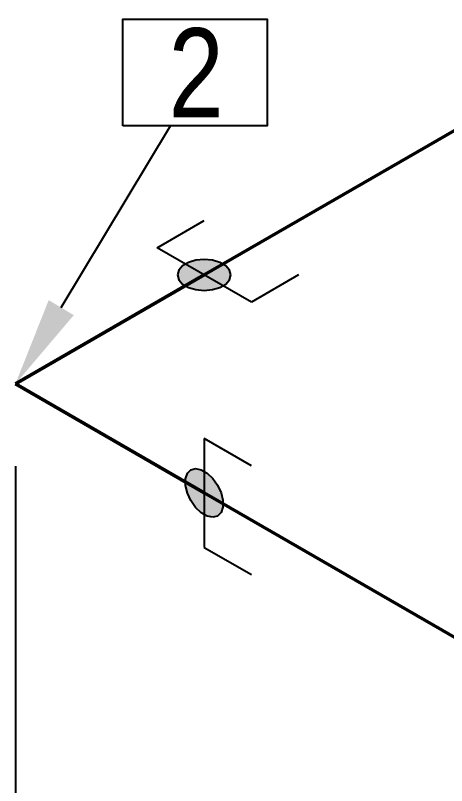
# Model space of a CAD drawing. Header units: millimetres. Extents: x 0 to 594, y 0 to 420.
# Drawn here: x 147.4 to 159.51, y 149.94 to 171.58 of the extents above; entities that cross this region are included whole.
import ezdxf
from ezdxf import colors
from ezdxf.entities.mleader import LeaderData, LeaderLine
from ezdxf.enums import TextEntityAlignment as Align
from ezdxf.math import Vec2, Vec3

# ---------------------------------------------------------------- set-up
doc = ezdxf.new("R2010")
doc.units = ezdxf.units.MM
doc.header["$LTSCALE"] = 0.25
for name, color, linetype in [('용접', 1, 'Continuous'), ('주석', 7, 'Continuous'), ('치수', 1, 'Continuous')]:
    doc.layers.add(name, color=color, linetype=linetype)
doc.layers.add('파이프 작은 보어', color=30, linetype='Continuous', lineweight=50)
doc.styles.add('AdskIsoAnnotation', font='arial.ttf', dxfattribs={"width": 0.8, "height": 1})
doc.styles.add('AdskIsoMetric', font='arial.ttf', dxfattribs={"width": 0.8, "height": 2.5})
doc.styles.add('AdskIsoMetric-30', font='arial.ttf', dxfattribs={"width": 0.8, "height": 2.5})
doc.styles.get("Standard").update_dxf_attribs({"font": 'arial.ttf'})
doc.dimstyles.new('AdskIsoMetric', dxfattribs={"dimtxt": 2.5, "dimasz": 2.5, "dimexe": 1, "dimexo": 2, "dimgap": 0.8, "dimtad": 1, "dimdec": 0, "dimrnd": 1, "dimzin": 0, "dimdsep": 46, "dimtxsty": 'AdskIsoMetric', "dimcen": 0, "dimclrt": 7, "dimadec": 0, "dimazin": 0, "dimtfac": 1, "dimtdec": 0, "dimtmove": 1, "dimatfit": 3, "dimfxl": 0, "dimfrac": 2, "dimtolj": 1, "dimtzin": 0, "dimarcsym": 0})

# ---------------------------------------------------------------- blocks, each defined once
blk = doc.blocks.new('*D25')
at = {"layer": 'Defpoints', "color": 0}
for p in [(147.396, 161.23), (195.46, 133.48), (195.46, 118.48)]:
    blk.add_point(p, dxfattribs=at)
at = {"layer": '치수', "color": 0, "lineweight": -2}
for p, q in [((147.396, 158.92), (147.396, 145.075)), ((149.561, 144.98), (193.295, 119.73)), ((195.46, 131.171), (195.46, 117.325))]:
    blk.add_line(p, q, dxfattribs=at)
at = {"layer": '치수', "color": 0}
for points in [[(149.769, 145.341), (149.353, 144.619), (147.396, 146.23)], [(193.503, 120.091), (193.086, 119.369), (195.46, 118.48)]]:
    blk.add_solid(points, dxfattribs=at)
at = {"layer": '치수', "color": 7, "insert": (171.868, 134.718), "char_height": 2.5, "attachment_point": 5, "rotation": 330, "style": 'AdskIsoMetric-30'}
blk.add_mtext('\\A1;436', dxfattribs=at)
blk = doc.blocks.new('*D27')
at = {"layer": 'Defpoints', "color": 0}
for p in [(282.205, 239.062), (147.396, 161.23), (160.386, 153.73)]:
    blk.add_point(p, dxfattribs=at)
at = {"layer": '치수', "color": 0, "lineweight": -2}
for p, q in [((284.205, 237.907), (296.195, 230.984)), ((293.03, 230.312), (162.551, 154.98))]:
    blk.add_line(p, q, dxfattribs=at)
at = {"layer": '치수', "color": 0}
for points in [[(292.822, 230.673), (293.239, 229.951), (295.195, 231.562)], [(162.343, 155.341), (162.76, 154.619), (160.386, 153.73)]]:
    blk.add_solid(points, dxfattribs=at)
at = {"layer": '치수', "color": 7, "insert": (225.525, 193.954), "char_height": 2.5, "attachment_point": 5, "rotation": 30, "style": 'AdskIsoMetric-30'}
blk.add_mtext('\\A1;994', dxfattribs=at)
blk = doc.blocks.new('엘보우-1-Iso2DSkew90')
at = {"color": 0, "linetype": 'ByBlock', "lineweight": -2, "extrusion": (7.88881e-12, -0.816497, -0.57735)}
for p, q in [((0, 0), (5.303, 3.062)), ((0, 0), (0, 0)), ((5.303, -3.062), (0, 0))]:
    blk.add_line(p, q, dxfattribs=at)
blk = doc.blocks.new('SocketWeld-1-IsoRight')
blk.add_hatch(color=256).paths.add_polyline_path([(0.0055, 0.0371), (0.0057, 0.0369), (0.006, 0.0367), (0.0062, 0.0365), (0.0064, 0.0363), (0.0066, 0.0361), (0.0068, 0.0359), (0.007, 0.0357), (0.0072, 0.0355), (0.0075, 0.0353), (0.0077, 0.0351), (0.0079, 0.0349), (0.0081, 0.0347), (0.0083, 0.0345), (0.0085, 0.0343), (0.0088, 0.0341), (0.009, 0.0339), (0.0092, 0.0337), (0.0094, 0.0334), (0.0096, 0.0332), (0.0098, 0.033), (0.01, 0.0328), (0.0103, 0.0326), (0.0105, 0.0324), (0.0107, 0.0322), (0.0109, 0.032), (0.0111, 0.0318), (0.0113, 0.0316), (0.0115, 0.0314), (0.0118, 0.0312), (0.012, 0.031), (0.0122, 0.0308), (0.0124, 0.0306), (0.0126, 0.0304), (0.0128, 0.0302), (0.013, 0.03), (0.0133, 0.0298), (0.0135, 0.0296), (0.0137, 0.0294), (0.0139, 0.0292), (0.0141, 0.0289), (0.0143, 0.0287), (0.0145, 0.0285), (0.0148, 0.0283), (0.015, 0.0281), (0.0152, 0.0279), (0.0154, 0.0277), (0.0156, 0.0275), (0.0158, 0.0273), (0.0161, 0.0271), (0.0161, 0.0271), (0.0162, 0.0268), (0.0164, 0.0266), (0.0166, 0.0263), (0.0168, 0.0261), (0.017, 0.0258), (0.0171, 0.0256), (0.0173, 0.0253), (0.0175, 0.025), (0.0177, 0.0248), (0.0179, 0.0245), (0.0181, 0.0243), (0.0182, 0.024), (0.0184, 0.0237), (0.0186, 0.0235), (0.0188, 0.0232), (0.019, 0.023), (0.0192, 0.0227), (0.0193, 0.0225), (0.0195, 0.0222), (0.0197, 0.0219), (0.0199, 0.0217), (0.0201, 0.0214), (0.0203, 0.0212), (0.0204, 0.0209), (0.0206, 0.0206), (0.0208, 0.0204), (0.021, 0.0201), (0.0212, 0.0199), (0.0213, 0.0196), (0.0215, 0.0193), (0.0217, 0.0191), (0.0219, 0.0188), (0.0221, 0.0186), (0.0223, 0.0183), (0.0224, 0.0181), (0.0226, 0.0178), (0.0228, 0.0175), (0.023, 0.0173), (0.0232, 0.017), (0.0234, 0.0168), (0.0235, 0.0165), (0.0237, 0.0162), (0.0239, 0.016), (0.0241, 0.0157), (0.0243, 0.0155), (0.0245, 0.0152), (0.0246, 0.015), (0.0248, 0.0147), (0.025, 0.0144), (0.025, 0.0144), (0.0251, 0.0141), (0.0253, 0.0139), (0.0254, 0.0136), (0.0255, 0.0133), (0.0257, 0.013), (0.0258, 0.0127), (0.0259, 0.0124), (0.0261, 0.0121), (0.0262, 0.0118), (0.0263, 0.0116), (0.0265, 0.0113), (0.0266, 0.011), (0.0267, 0.0107), (0.0269, 0.0104), (0.027, 0.0101), (0.0271, 0.0098), (0.0273, 0.0095), (0.0274, 0.0093), (0.0275, 0.009), (0.0277, 0.0087), (0.0278, 0.0084), (0.0279, 0.0081), (0.0281, 0.0078), (0.0282, 0.0075), (0.0283, 0.0072), (0.0284, 0.007), (0.0286, 0.0067), (0.0287, 0.0064), (0.0288, 0.0061), (0.029, 0.0058), (0.0291, 0.0055), (0.0292, 0.0052), (0.0294, 0.0049), (0.0295, 0.0047), (0.0296, 0.0044), (0.0298, 0.0041), (0.0299, 0.0038), (0.03, 0.0035), (0.0302, 0.0032), (0.0303, 0.0029), (0.0304, 0.0026), (0.0306, 0.0024), (0.0307, 0.0021), (0.0308, 0.0018), (0.031, 0.0015), (0.0311, 0.0012), (0.0312, 0.0009), (0.0314, 0.0006), (0.0315, 0.0003), (0.0315, 0.0003), (0.0316, 0.0001), (0.0316, -0.0002), (0.0317, -0.0005), (0.0318, -0.0008), (0.0319, -0.0011), (0.0319, -0.0014), (0.032, -0.0017), (0.0321, -0.002), (0.0321, -0.0022), (0.0322, -0.0025), (0.0323, -0.0028), (0.0323, -0.0031), (0.0324, -0.0034), (0.0325, -0.0037), (0.0325, -0.004), (0.0326, -0.0043), (0.0327, -0.0046), (0.0328, -0.0048), (0.0328, -0.0051), (0.0329, -0.0054), (0.033, -0.0057), (0.033, -0.006), (0.0331, -0.0063), (0.0332, -0.0066), (0.0332, -0.0069), (0.0333, -0.0071), (0.0334, -0.0074), (0.0335, -0.0077), (0.0335, -0.008), (0.0336, -0.0083), (0.0337, -0.0086), (0.0337, -0.0089), (0.0338, -0.0092), (0.0339, -0.0095), (0.0339, -0.0097), (0.034, -0.01), (0.0341, -0.0103), (0.0342, -0.0106), (0.0342, -0.0109), (0.0343, -0.0112), (0.0344, -0.0115), (0.0344, -0.0118), (0.0345, -0.012), (0.0346, -0.0123), (0.0346, -0.0126), (0.0347, -0.0129), (0.0348, -0.0132), (0.0349, -0.0135), (0.0349, -0.0138), (0.0349, -0.0138), (0.0349, -0.014), (0.0349, -0.0143), (0.0349, -0.0146), (0.0349, -0.0148), (0.0349, -0.0151), (0.0349, -0.0153), (0.0349, -0.0156), (0.0349, -0.0159), (0.0349, -0.0161), (0.0349, -0.0164), (0.0349, -0.0166), (0.0349, -0.0169), (0.0349, -0.0172), (0.0349, -0.0174), (0.0349, -0.0177), (0.0349, -0.0179), (0.0349, -0.0182), (0.0349, -0.0185), (0.0349, -0.0187), (0.0349, -0.019), (0.0349, -0.0192), (0.0349, -0.0195), (0.0349, -0.0198), (0.0349, -0.02), (0.0349, -0.0203), (0.0349, -0.0206), (0.0349, -0.0208), (0.0349, -0.0211), (0.0349, -0.0213), (0.0349, -0.0216), (0.0349, -0.0219), (0.0349, -0.0221), (0.0349, -0.0224), (0.0349, -0.0226), (0.0349, -0.0229), (0.0349, -0.0232), (0.0349, -0.0234), (0.0349, -0.0237), (0.0349, -0.0239), (0.0349, -0.0242), (0.0349, -0.0245), (0.0349, -0.0247), (0.0349, -0.025), (0.0349, -0.0252), (0.0349, -0.0255), (0.0349, -0.0258), (0.0349, -0.026), (0.0349, -0.0263), (0.0349, -0.0265), (0.0349, -0.0265), (0.0349, -0.0268), (0.0348, -0.027), (0.0347, -0.0272), (0.0346, -0.0274), (0.0346, -0.0276), (0.0345, -0.0278), (0.0344, -0.028), (0.0344, -0.0282), (0.0343, -0.0284), (0.0342, -0.0286), (0.0342, -0.0288), (0.0341, -0.029), (0.034, -0.0292), (0.0339, -0.0295), (0.0339, -0.0297), (0.0338, -0.0299), (0.0337, -0.0301), (0.0337, -0.0303), (0.0336, -0.0305), (0.0335, -0.0307), (0.0335, -0.0309), (0.0334, -0.0311), (0.0333, -0.0313), (0.0332, -0.0315), (0.0332, -0.0317), (0.0331, -0.0319), (0.033, -0.0322), (0.033, -0.0324), (0.0329, -0.0326), (0.0328, -0.0328), (0.0328, -0.033), (0.0327, -0.0332), (0.0326, -0.0334), (0.0325, -0.0336), (0.0325, -0.0338), (0.0324, -0.034), (0.0323, -0.0342), (0.0323, -0.0344), (0.0322, -0.0346), (0.0321, -0.0349), (0.0321, -0.0351), (0.032, -0.0353), (0.0319, -0.0355), (0.0319, -0.0357), (0.0318, -0.0359), (0.0317, -0.0361), (0.0316, -0.0363), (0.0316, -0.0365), (0.0315, -0.0367), (0.0315, -0.0367), (0.0314, -0.0369), (0.0312, -0.037), (0.0311, -0.0371), (0.031, -0.0373), (0.0308, -0.0374), (0.0307, -0.0375), (0.0306, -0.0377), (0.0304, -0.0378), (0.0303, -0.0379), (0.0302, -0.0381), (0.03, -0.0382), (0.0299, -0.0383), (0.0298, -0.0385), (0.0296, -0.0386), (0.0295, -0.0387), (0.0294, -0.0389), (0.0292, -0.039), (0.0291, -0.0391), (0.029, -0.0393), (0.0288, -0.0394), (0.0287, -0.0395), (0.0286, -0.0397), (0.0284, -0.0398), (0.0283, -0.0399), (0.0282, -0.0401), (0.0281, -0.0402), (0.0279, -0.0403), (0.0278, -0.0405), (0.0277, -0.0406), (0.0275, -0.0408), (0.0274, -0.0409), (0.0273, -0.041), (0.0271, -0.0412), (0.027, -0.0413), (0.0269, -0.0414), (0.0267, -0.0416), (0.0266, -0.0417), (0.0265, -0.0418), (0.0263, -0.042), (0.0262, -0.0421), (0.0261, -0.0422), (0.0259, -0.0424), (0.0258, -0.0425), (0.0257, -0.0426), (0.0255, -0.0428), (0.0254, -0.0429), (0.0253, -0.043), (0.0251, -0.0432), (0.025, -0.0433), (0.025, -0.0433), (0.0248, -0.0433), (0.0246, -0.0434), (0.0245, -0.0434), (0.0243, -0.0435), (0.0241, -0.0435), (0.0239, -0.0436), (0.0237, -0.0436), (0.0235, -0.0437), (0.0234, -0.0437), (0.0232, -0.0438), (0.023, -0.0438), (0.0228, -0.0439), (0.0226, -0.0439), (0.0224, -0.044), (0.0223, -0.044), (0.0221, -0.0441), (0.0219, -0.0441), (0.0217, -0.0442), (0.0215, -0.0442), (0.0213, -0.0443), (0.0212, -0.0443), (0.021, -0.0444), (0.0208, -0.0444), (0.0206, -0.0444), (0.0204, -0.0445), (0.0203, -0.0445), (0.0201, -0.0446), (0.0199, -0.0446), (0.0197, -0.0447), (0.0195, -0.0447), (0.0193, -0.0448), (0.0192, -0.0448), (0.019, -0.0449), (0.0188, -0.0449), (0.0186, -0.045), (0.0184, -0.045), (0.0182, -0.0451), (0.0181, -0.0451), (0.0179, -0.0452), (0.0177, -0.0452), (0.0175, -0.0453), (0.0173, -0.0453), (0.0171, -0.0454), (0.017, -0.0454), (0.0168, -0.0455), (0.0166, -0.0455), (0.0164, -0.0455), (0.0162, -0.0456), (0.0161, -0.0456), (0.0161, -0.0456), (0.0158, -0.0456), (0.0156, -0.0456), (0.0154, -0.0455), (0.0152, -0.0455), (0.015, -0.0454), (0.0148, -0.0454), (0.0145, -0.0453), (0.0143, -0.0453), (0.0141, -0.0453), (0.0139, -0.0452), (0.0137, -0.0452), (0.0135, -0.0451), (0.0133, -0.0451), (0.013, -0.045), (0.0128, -0.045), (0.0126, -0.0449), (0.0124, -0.0449), (0.0122, -0.0449), (0.012, -0.0448), (0.0118, -0.0448), (0.0115, -0.0447), (0.0113, -0.0447), (0.0111, -0.0446), (0.0109, -0.0446), (0.0107, -0.0446), (0.0105, -0.0445), (0.0103, -0.0445), (0.01, -0.0444), (0.0098, -0.0444), (0.0096, -0.0443), (0.0094, -0.0443), (0.0092, -0.0443), (0.009, -0.0442), (0.0088, -0.0442), (0.0085, -0.0441), (0.0083, -0.0441), (0.0081, -0.044), (0.0079, -0.044), (0.0077, -0.0439), (0.0075, -0.0439), (0.0072, -0.0439), (0.007, -0.0438), (0.0068, -0.0438), (0.0066, -0.0437), (0.0064, -0.0437), (0.0062, -0.0436), (0.006, -0.0436), (0.0057, -0.0436), (0.0055, -0.0435), (0.0055, -0.0435), (0.0053, -0.0434), (0.0051, -0.0433), (0.0049, -0.0431), (0.0046, -0.043), (0.0044, -0.0429), (0.0042, -0.0427), (0.004, -0.0426), (0.0037, -0.0425), (0.0035, -0.0423), (0.0033, -0.0422), (0.003, -0.0421), (0.0028, -0.042), (0.0026, -0.0418), (0.0024, -0.0417), (0.0021, -0.0416), (0.0019, -0.0414), (0.0017, -0.0413), (0.0015, -0.0412), (0.0012, -0.041), (0.001, -0.0409), (0.0008, -0.0408), (0.0006, -0.0406), (0.0003, -0.0405), (0.0001, -0.0404), (-0.0001, -0.0403), (-0.0003, -0.0401), (-0.0006, -0.04), (-0.0008, -0.0399), (-0.001, -0.0397), (-0.0012, -0.0396), (-0.0015, -0.0395), (-0.0017, -0.0393), (-0.0019, -0.0392), (-0.0021, -0.0391), (-0.0024, -0.039), (-0.0026, -0.0388), (-0.0028, -0.0387), (-0.003, -0.0386), (-0.0033, -0.0384), (-0.0035, -0.0383), (-0.0037, -0.0382), (-0.004, -0.038), (-0.0042, -0.0379), (-0.0044, -0.0378), (-0.0046, -0.0377), (-0.0049, -0.0375), (-0.0051, -0.0374), (-0.0053, -0.0373), (-0.0055, -0.0371), (-0.0055, -0.0371), (-0.0057, -0.0369), (-0.006, -0.0367), (-0.0062, -0.0365), (-0.0064, -0.0363), (-0.0066, -0.0361), (-0.0068, -0.0359), (-0.007, -0.0357), (-0.0072, -0.0355), (-0.0075, -0.0353), (-0.0077, -0.0351), (-0.0079, -0.0349), (-0.0081, -0.0347), (-0.0083, -0.0345), (-0.0085, -0.0343), (-0.0088, -0.0341), (-0.009, -0.0339), (-0.0092, -0.0337), (-0.0094, -0.0334), (-0.0096, -0.0332), (-0.0098, -0.033), (-0.01, -0.0328), (-0.0103, -0.0326), (-0.0105, -0.0324), (-0.0107, -0.0322), (-0.0109, -0.032), (-0.0111, -0.0318), (-0.0113, -0.0316), (-0.0115, -0.0314), (-0.0118, -0.0312), (-0.012, -0.031), (-0.0122, -0.0308), (-0.0124, -0.0306), (-0.0126, -0.0304), (-0.0128, -0.0302), (-0.013, -0.03), (-0.0133, -0.0298), (-0.0135, -0.0296), (-0.0137, -0.0294), (-0.0139, -0.0292), (-0.0141, -0.0289), (-0.0143, -0.0287), (-0.0145, -0.0285), (-0.0148, -0.0283), (-0.015, -0.0281), (-0.0152, -0.0279), (-0.0154, -0.0277), (-0.0156, -0.0275), (-0.0158, -0.0273), (-0.0161, -0.0271), (-0.0161, -0.0271), (-0.0162, -0.0268), (-0.0164, -0.0266), (-0.0166, -0.0263), (-0.0168, -0.0261), (-0.017, -0.0258), (-0.0171, -0.0256), (-0.0173, -0.0253), (-0.0175, -0.025), (-0.0177, -0.0248), (-0.0179, -0.0245), (-0.0181, -0.0243), (-0.0182, -0.024), (-0.0184, -0.0237), (-0.0186, -0.0235), (-0.0188, -0.0232), (-0.019, -0.023), (-0.0192, -0.0227), (-0.0193, -0.0225), (-0.0195, -0.0222), (-0.0197, -0.0219), (-0.0199, -0.0217), (-0.0201, -0.0214), (-0.0203, -0.0212), (-0.0204, -0.0209), (-0.0206, -0.0206), (-0.0208, -0.0204), (-0.021, -0.0201), (-0.0212, -0.0199), (-0.0213, -0.0196), (-0.0215, -0.0193), (-0.0217, -0.0191), (-0.0219, -0.0188), (-0.0221, -0.0186), (-0.0223, -0.0183), (-0.0224, -0.0181), (-0.0226, -0.0178), (-0.0228, -0.0175), (-0.023, -0.0173), (-0.0232, -0.017), (-0.0234, -0.0168), (-0.0235, -0.0165), (-0.0237, -0.0162), (-0.0239, -0.016), (-0.0241, -0.0157), (-0.0243, -0.0155), (-0.0245, -0.0152), (-0.0246, -0.015), (-0.0248, -0.0147), (-0.025, -0.0144), (-0.025, -0.0144), (-0.0251, -0.0141), (-0.0253, -0.0139), (-0.0254, -0.0136), (-0.0255, -0.0133), (-0.0257, -0.013), (-0.0258, -0.0127), (-0.0259, -0.0124), (-0.0261, -0.0121), (-0.0262, -0.0118), (-0.0263, -0.0116), (-0.0265, -0.0113), (-0.0266, -0.011), (-0.0267, -0.0107), (-0.0269, -0.0104), (-0.027, -0.0101), (-0.0271, -0.0098), (-0.0273, -0.0095), (-0.0274, -0.0093), (-0.0275, -0.009), (-0.0277, -0.0087), (-0.0278, -0.0084), (-0.0279, -0.0081), (-0.0281, -0.0078), (-0.0282, -0.0075), (-0.0283, -0.0072), (-0.0284, -0.007), (-0.0286, -0.0067), (-0.0287, -0.0064), (-0.0288, -0.0061), (-0.029, -0.0058), (-0.0291, -0.0055), (-0.0292, -0.0052), (-0.0294, -0.0049), (-0.0295, -0.0047), (-0.0296, -0.0044), (-0.0298, -0.0041), (-0.0299, -0.0038), (-0.03, -0.0035), (-0.0302, -0.0032), (-0.0303, -0.0029), (-0.0304, -0.0026), (-0.0306, -0.0024), (-0.0307, -0.0021), (-0.0308, -0.0018), (-0.031, -0.0015), (-0.0311, -0.0012), (-0.0312, -0.0009), (-0.0314, -0.0006), (-0.0315, -0.0003), (-0.0315, -0.0003), (-0.0316, -0.0001), (-0.0316, 0.0002), (-0.0317, 0.0005), (-0.0318, 0.0008), (-0.0319, 0.0011), (-0.0319, 0.0014), (-0.032, 0.0017), (-0.0321, 0.002), (-0.0321, 0.0022), (-0.0322, 0.0025), (-0.0323, 0.0028), (-0.0323, 0.0031), (-0.0324, 0.0034), (-0.0325, 0.0037), (-0.0325, 0.004), (-0.0326, 0.0043), (-0.0327, 0.0046), (-0.0328, 0.0048), (-0.0328, 0.0051), (-0.0329, 0.0054), (-0.033, 0.0057), (-0.033, 0.006), (-0.0331, 0.0063), (-0.0332, 0.0066), (-0.0332, 0.0069), (-0.0333, 0.0071), (-0.0334, 0.0074), (-0.0335, 0.0077), (-0.0335, 0.008), (-0.0336, 0.0083), (-0.0337, 0.0086), (-0.0337, 0.0089), (-0.0338, 0.0092), (-0.0339, 0.0095), (-0.0339, 0.0097), (-0.034, 0.01), (-0.0341, 0.0103), (-0.0342, 0.0106), (-0.0342, 0.0109), (-0.0343, 0.0112), (-0.0344, 0.0115), (-0.0344, 0.0118), (-0.0345, 0.012), (-0.0346, 0.0123), (-0.0346, 0.0126), (-0.0347, 0.0129), (-0.0348, 0.0132), (-0.0349, 0.0135), (-0.0349, 0.0138), (-0.0349, 0.0138), (-0.0349, 0.014), (-0.0349, 0.0143), (-0.0349, 0.0146), (-0.0349, 0.0148), (-0.0349, 0.0151), (-0.0349, 0.0153), (-0.0349, 0.0156), (-0.0349, 0.0159), (-0.0349, 0.0161), (-0.0349, 0.0164), (-0.0349, 0.0166), (-0.0349, 0.0169), (-0.0349, 0.0172), (-0.0349, 0.0174), (-0.0349, 0.0177), (-0.0349, 0.0179), (-0.0349, 0.0182), (-0.0349, 0.0185), (-0.0349, 0.0187), (-0.0349, 0.019), (-0.0349, 0.0192), (-0.0349, 0.0195), (-0.0349, 0.0198), (-0.0349, 0.02), (-0.0349, 0.0203), (-0.0349, 0.0206), (-0.0349, 0.0208), (-0.0349, 0.0211), (-0.0349, 0.0213), (-0.0349, 0.0216), (-0.0349, 0.0219), (-0.0349, 0.0221), (-0.0349, 0.0224), (-0.0349, 0.0226), (-0.0349, 0.0229), (-0.0349, 0.0232), (-0.0349, 0.0234), (-0.0349, 0.0237), (-0.0349, 0.0239), (-0.0349, 0.0242), (-0.0349, 0.0245), (-0.0349, 0.0247), (-0.0349, 0.025), (-0.0349, 0.0252), (-0.0349, 0.0255), (-0.0349, 0.0258), (-0.0349, 0.026), (-0.0349, 0.0263), (-0.0349, 0.0265), (-0.0349, 0.0265), (-0.0349, 0.0268), (-0.0348, 0.027), (-0.0347, 0.0272), (-0.0346, 0.0274), (-0.0346, 0.0276), (-0.0345, 0.0278), (-0.0344, 0.028), (-0.0344, 0.0282), (-0.0343, 0.0284), (-0.0342, 0.0286), (-0.0342, 0.0288), (-0.0341, 0.029), (-0.034, 0.0292), (-0.0339, 0.0295), (-0.0339, 0.0297), (-0.0338, 0.0299), (-0.0337, 0.0301), (-0.0337, 0.0303), (-0.0336, 0.0305), (-0.0335, 0.0307), (-0.0335, 0.0309), (-0.0334, 0.0311), (-0.0333, 0.0313), (-0.0332, 0.0315), (-0.0332, 0.0317), (-0.0331, 0.0319), (-0.033, 0.0322), (-0.033, 0.0324), (-0.0329, 0.0326), (-0.0328, 0.0328), (-0.0328, 0.033), (-0.0327, 0.0332), (-0.0326, 0.0334), (-0.0325, 0.0336), (-0.0325, 0.0338), (-0.0324, 0.034), (-0.0323, 0.0342), (-0.0323, 0.0344), (-0.0322, 0.0346), (-0.0321, 0.0349), (-0.0321, 0.0351), (-0.032, 0.0353), (-0.0319, 0.0355), (-0.0319, 0.0357), (-0.0318, 0.0359), (-0.0317, 0.0361), (-0.0316, 0.0363), (-0.0316, 0.0365), (-0.0315, 0.0367), (-0.0315, 0.0367), (-0.0314, 0.0369), (-0.0312, 0.037), (-0.0311, 0.0371), (-0.031, 0.0373), (-0.0308, 0.0374), (-0.0307, 0.0375), (-0.0306, 0.0377), (-0.0304, 0.0378), (-0.0303, 0.0379), (-0.0302, 0.0381), (-0.03, 0.0382), (-0.0299, 0.0383), (-0.0298, 0.0385), (-0.0296, 0.0386), (-0.0295, 0.0387), (-0.0294, 0.0389), (-0.0292, 0.039), (-0.0291, 0.0391), (-0.029, 0.0393), (-0.0288, 0.0394), (-0.0287, 0.0395), (-0.0286, 0.0397), (-0.0284, 0.0398), (-0.0283, 0.0399), (-0.0282, 0.0401), (-0.0281, 0.0402), (-0.0279, 0.0403), (-0.0278, 0.0405), (-0.0277, 0.0406), (-0.0275, 0.0408), (-0.0274, 0.0409), (-0.0273, 0.041), (-0.0271, 0.0412), (-0.027, 0.0413), (-0.0269, 0.0414), (-0.0267, 0.0416), (-0.0266, 0.0417), (-0.0265, 0.0418), (-0.0263, 0.042), (-0.0262, 0.0421), (-0.0261, 0.0422), (-0.0259, 0.0424), (-0.0258, 0.0425), (-0.0257, 0.0426), (-0.0255, 0.0428), (-0.0254, 0.0429), (-0.0253, 0.043), (-0.0251, 0.0432), (-0.025, 0.0433), (-0.025, 0.0433), (-0.0248, 0.0433), (-0.0246, 0.0434), (-0.0245, 0.0434), (-0.0243, 0.0435), (-0.0241, 0.0435), (-0.0239, 0.0436), (-0.0237, 0.0436), (-0.0235, 0.0437), (-0.0234, 0.0437), (-0.0232, 0.0438), (-0.023, 0.0438), (-0.0228, 0.0439), (-0.0226, 0.0439), (-0.0224, 0.044), (-0.0223, 0.044), (-0.0221, 0.0441), (-0.0219, 0.0441), (-0.0217, 0.0442), (-0.0215, 0.0442), (-0.0213, 0.0443), (-0.0212, 0.0443), (-0.021, 0.0444), (-0.0208, 0.0444), (-0.0206, 0.0444), (-0.0204, 0.0445), (-0.0203, 0.0445), (-0.0201, 0.0446), (-0.0199, 0.0446), (-0.0197, 0.0447), (-0.0195, 0.0447), (-0.0193, 0.0448), (-0.0192, 0.0448), (-0.019, 0.0449), (-0.0188, 0.0449), (-0.0186, 0.045), (-0.0184, 0.045), (-0.0182, 0.0451), (-0.0181, 0.0451), (-0.0179, 0.0452), (-0.0177, 0.0452), (-0.0175, 0.0453), (-0.0173, 0.0453), (-0.0171, 0.0454), (-0.017, 0.0454), (-0.0168, 0.0455), (-0.0166, 0.0455), (-0.0164, 0.0455), (-0.0162, 0.0456), (-0.0161, 0.0456), (-0.0161, 0.0456), (-0.0158, 0.0456), (-0.0156, 0.0456), (-0.0154, 0.0455), (-0.0152, 0.0455), (-0.015, 0.0454), (-0.0148, 0.0454), (-0.0145, 0.0453), (-0.0143, 0.0453), (-0.0141, 0.0453), (-0.0139, 0.0452), (-0.0137, 0.0452), (-0.0135, 0.0451), (-0.0133, 0.0451), (-0.013, 0.045), (-0.0128, 0.045), (-0.0126, 0.0449), (-0.0124, 0.0449), (-0.0122, 0.0449), (-0.012, 0.0448), (-0.0118, 0.0448), (-0.0115, 0.0447), (-0.0113, 0.0447), (-0.0111, 0.0446), (-0.0109, 0.0446), (-0.0107, 0.0446), (-0.0105, 0.0445), (-0.0103, 0.0445), (-0.01, 0.0444), (-0.0098, 0.0444), (-0.0096, 0.0443), (-0.0094, 0.0443), (-0.0092, 0.0443), (-0.009, 0.0442), (-0.0088, 0.0442), (-0.0085, 0.0441), (-0.0083, 0.0441), (-0.0081, 0.044), (-0.0079, 0.044), (-0.0077, 0.0439), (-0.0075, 0.0439), (-0.0072, 0.0439), (-0.007, 0.0438), (-0.0068, 0.0438), (-0.0066, 0.0437), (-0.0064, 0.0437), (-0.0062, 0.0436), (-0.006, 0.0436), (-0.0057, 0.0436), (-0.0055, 0.0435), (-0.0055, 0.0435), (-0.0053, 0.0434), (-0.0051, 0.0433), (-0.0049, 0.0431), (-0.0046, 0.043), (-0.0044, 0.0429), (-0.0042, 0.0427), (-0.004, 0.0426), (-0.0037, 0.0425), (-0.0035, 0.0423), (-0.0033, 0.0422), (-0.003, 0.0421), (-0.0028, 0.042), (-0.0026, 0.0418), (-0.0024, 0.0417), (-0.0021, 0.0416), (-0.0019, 0.0414), (-0.0017, 0.0413), (-0.0015, 0.0412), (-0.0012, 0.041), (-0.001, 0.0409), (-0.0008, 0.0408), (-0.0006, 0.0406), (-0.0003, 0.0405), (-0.0001, 0.0404), (0.0001, 0.0403), (0.0003, 0.0401), (0.0006, 0.04), (0.0008, 0.0399), (0.001, 0.0397), (0.0012, 0.0396), (0.0015, 0.0395), (0.0017, 0.0393), (0.0019, 0.0392), (0.0021, 0.0391), (0.0024, 0.039), (0.0026, 0.0388), (0.0028, 0.0387), (0.003, 0.0386), (0.0033, 0.0384), (0.0035, 0.0383), (0.0037, 0.0382), (0.004, 0.038), (0.0042, 0.0379), (0.0044, 0.0378), (0.0046, 0.0377), (0.0049, 0.0375), (0.0051, 0.0374), (0.0053, 0.0373)], flags=0)
at = {"color": 0, "linetype": 'ByBlock', "lineweight": -2, "extrusion": (0.707107, 0.408248, -0.57735)}
for p, q in [((0, 0.1021), (-0.0884, 0.1531)), ((0, -0.1021), (0, 0.1021)), ((-0.0315, 0.0367), (-0.025, 0.0433)), ((-0.025, 0.0433), (-0.0161, 0.0456)), ((-0.0161, 0.0456), (-0.0055, 0.0435)), ((-0.0055, 0.0435), (0.0055, 0.0371)), ((-0.0349, 0.0265), (-0.0315, 0.0367)), ((0.0055, 0.0371), (0.0161, 0.0271)), ((-0.0349, 0.0138), (-0.0349, 0.0265)), ((0.0161, 0.0271), (0.025, 0.0144)), ((0.025, 0.0144), (0.0315, 0.0003)), ((-0.0315, -0.0003), (-0.0349, 0.0138)), ((0.0315, 0.0003), (0.0349, -0.0138)), ((-0.025, -0.0144), (-0.0315, -0.0003)), ((0.0349, -0.0138), (0.0349, -0.0265)), ((-0.0161, -0.0271), (-0.025, -0.0144)), ((-0.0055, -0.0371), (-0.0161, -0.0271)), ((0.0349, -0.0265), (0.0315, -0.0367)), ((0.0055, -0.0435), (-0.0055, -0.0371)), ((0.0315, -0.0367), (0.025, -0.0433)), ((-0.0884, -0.051), (0, -0.1021)), ((0.0161, -0.0456), (0.0055, -0.0435)), ((0.025, -0.0433), (0.0161, -0.0456))]:
    blk.add_line(p, q, dxfattribs=at)
blk = doc.blocks.new('SocketWeld-2-IsoRight')
blk.add_hatch(color=256).paths.add_polyline_path([(0.0055, -0.0435), (0.0057, -0.0436), (0.006, -0.0436), (0.0062, -0.0436), (0.0064, -0.0437), (0.0066, -0.0437), (0.0068, -0.0438), (0.007, -0.0438), (0.0072, -0.0439), (0.0075, -0.0439), (0.0077, -0.0439), (0.0079, -0.044), (0.0081, -0.044), (0.0083, -0.0441), (0.0085, -0.0441), (0.0088, -0.0442), (0.009, -0.0442), (0.0092, -0.0443), (0.0094, -0.0443), (0.0096, -0.0443), (0.0098, -0.0444), (0.01, -0.0444), (0.0103, -0.0445), (0.0105, -0.0445), (0.0107, -0.0446), (0.0109, -0.0446), (0.0111, -0.0446), (0.0113, -0.0447), (0.0115, -0.0447), (0.0118, -0.0448), (0.012, -0.0448), (0.0122, -0.0449), (0.0124, -0.0449), (0.0126, -0.0449), (0.0128, -0.045), (0.013, -0.045), (0.0133, -0.0451), (0.0135, -0.0451), (0.0137, -0.0452), (0.0139, -0.0452), (0.0141, -0.0453), (0.0143, -0.0453), (0.0145, -0.0453), (0.0148, -0.0454), (0.015, -0.0454), (0.0152, -0.0455), (0.0154, -0.0455), (0.0156, -0.0456), (0.0158, -0.0456), (0.0161, -0.0456), (0.0161, -0.0456), (0.0162, -0.0456), (0.0164, -0.0455), (0.0166, -0.0455), (0.0168, -0.0455), (0.017, -0.0454), (0.0171, -0.0454), (0.0173, -0.0453), (0.0175, -0.0453), (0.0177, -0.0452), (0.0179, -0.0452), (0.0181, -0.0451), (0.0182, -0.0451), (0.0184, -0.045), (0.0186, -0.045), (0.0188, -0.0449), (0.019, -0.0449), (0.0192, -0.0448), (0.0193, -0.0448), (0.0195, -0.0447), (0.0197, -0.0447), (0.0199, -0.0446), (0.0201, -0.0446), (0.0203, -0.0445), (0.0204, -0.0445), (0.0206, -0.0444), (0.0208, -0.0444), (0.021, -0.0444), (0.0212, -0.0443), (0.0213, -0.0443), (0.0215, -0.0442), (0.0217, -0.0442), (0.0219, -0.0441), (0.0221, -0.0441), (0.0223, -0.044), (0.0224, -0.044), (0.0226, -0.0439), (0.0228, -0.0439), (0.023, -0.0438), (0.0232, -0.0438), (0.0234, -0.0437), (0.0235, -0.0437), (0.0237, -0.0436), (0.0239, -0.0436), (0.0241, -0.0435), (0.0243, -0.0435), (0.0245, -0.0434), (0.0246, -0.0434), (0.0248, -0.0433), (0.025, -0.0433), (0.025, -0.0433), (0.0251, -0.0432), (0.0253, -0.043), (0.0254, -0.0429), (0.0255, -0.0428), (0.0257, -0.0426), (0.0258, -0.0425), (0.0259, -0.0424), (0.0261, -0.0422), (0.0262, -0.0421), (0.0263, -0.042), (0.0265, -0.0418), (0.0266, -0.0417), (0.0267, -0.0416), (0.0269, -0.0414), (0.027, -0.0413), (0.0271, -0.0412), (0.0273, -0.041), (0.0274, -0.0409), (0.0275, -0.0408), (0.0277, -0.0406), (0.0278, -0.0405), (0.0279, -0.0403), (0.0281, -0.0402), (0.0282, -0.0401), (0.0283, -0.0399), (0.0284, -0.0398), (0.0286, -0.0397), (0.0287, -0.0395), (0.0288, -0.0394), (0.029, -0.0393), (0.0291, -0.0391), (0.0292, -0.039), (0.0294, -0.0389), (0.0295, -0.0387), (0.0296, -0.0386), (0.0298, -0.0385), (0.0299, -0.0383), (0.03, -0.0382), (0.0302, -0.0381), (0.0303, -0.0379), (0.0304, -0.0378), (0.0306, -0.0377), (0.0307, -0.0375), (0.0308, -0.0374), (0.031, -0.0373), (0.0311, -0.0371), (0.0312, -0.037), (0.0314, -0.0369), (0.0315, -0.0367), (0.0315, -0.0367), (0.0316, -0.0365), (0.0316, -0.0363), (0.0317, -0.0361), (0.0318, -0.0359), (0.0319, -0.0357), (0.0319, -0.0355), (0.032, -0.0353), (0.0321, -0.0351), (0.0321, -0.0349), (0.0322, -0.0346), (0.0323, -0.0344), (0.0323, -0.0342), (0.0324, -0.034), (0.0325, -0.0338), (0.0325, -0.0336), (0.0326, -0.0334), (0.0327, -0.0332), (0.0328, -0.033), (0.0328, -0.0328), (0.0329, -0.0326), (0.033, -0.0324), (0.033, -0.0322), (0.0331, -0.0319), (0.0332, -0.0317), (0.0332, -0.0315), (0.0333, -0.0313), (0.0334, -0.0311), (0.0335, -0.0309), (0.0335, -0.0307), (0.0336, -0.0305), (0.0337, -0.0303), (0.0337, -0.0301), (0.0338, -0.0299), (0.0339, -0.0297), (0.0339, -0.0295), (0.034, -0.0292), (0.0341, -0.029), (0.0342, -0.0288), (0.0342, -0.0286), (0.0343, -0.0284), (0.0344, -0.0282), (0.0344, -0.028), (0.0345, -0.0278), (0.0346, -0.0276), (0.0346, -0.0274), (0.0347, -0.0272), (0.0348, -0.027), (0.0349, -0.0268), (0.0349, -0.0265), (0.0349, -0.0265), (0.0349, -0.0263), (0.0349, -0.026), (0.0349, -0.0258), (0.0349, -0.0255), (0.0349, -0.0252), (0.0349, -0.025), (0.0349, -0.0247), (0.0349, -0.0245), (0.0349, -0.0242), (0.0349, -0.0239), (0.0349, -0.0237), (0.0349, -0.0234), (0.0349, -0.0232), (0.0349, -0.0229), (0.0349, -0.0226), (0.0349, -0.0224), (0.0349, -0.0221), (0.0349, -0.0219), (0.0349, -0.0216), (0.0349, -0.0213), (0.0349, -0.0211), (0.0349, -0.0208), (0.0349, -0.0206), (0.0349, -0.0203), (0.0349, -0.02), (0.0349, -0.0198), (0.0349, -0.0195), (0.0349, -0.0192), (0.0349, -0.019), (0.0349, -0.0187), (0.0349, -0.0185), (0.0349, -0.0182), (0.0349, -0.0179), (0.0349, -0.0177), (0.0349, -0.0174), (0.0349, -0.0172), (0.0349, -0.0169), (0.0349, -0.0166), (0.0349, -0.0164), (0.0349, -0.0161), (0.0349, -0.0159), (0.0349, -0.0156), (0.0349, -0.0153), (0.0349, -0.0151), (0.0349, -0.0148), (0.0349, -0.0146), (0.0349, -0.0143), (0.0349, -0.014), (0.0349, -0.0138), (0.0349, -0.0138), (0.0349, -0.0135), (0.0348, -0.0132), (0.0347, -0.0129), (0.0346, -0.0126), (0.0346, -0.0123), (0.0345, -0.012), (0.0344, -0.0118), (0.0344, -0.0115), (0.0343, -0.0112), (0.0342, -0.0109), (0.0342, -0.0106), (0.0341, -0.0103), (0.034, -0.01), (0.0339, -0.0097), (0.0339, -0.0095), (0.0338, -0.0092), (0.0337, -0.0089), (0.0337, -0.0086), (0.0336, -0.0083), (0.0335, -0.008), (0.0335, -0.0077), (0.0334, -0.0074), (0.0333, -0.0071), (0.0332, -0.0069), (0.0332, -0.0066), (0.0331, -0.0063), (0.033, -0.006), (0.033, -0.0057), (0.0329, -0.0054), (0.0328, -0.0051), (0.0328, -0.0048), (0.0327, -0.0046), (0.0326, -0.0043), (0.0325, -0.004), (0.0325, -0.0037), (0.0324, -0.0034), (0.0323, -0.0031), (0.0323, -0.0028), (0.0322, -0.0025), (0.0321, -0.0022), (0.0321, -0.002), (0.032, -0.0017), (0.0319, -0.0014), (0.0319, -0.0011), (0.0318, -0.0008), (0.0317, -0.0005), (0.0316, -0.0002), (0.0316, 0.0001), (0.0315, 0.0003), (0.0315, 0.0003), (0.0314, 0.0006), (0.0312, 0.0009), (0.0311, 0.0012), (0.031, 0.0015), (0.0308, 0.0018), (0.0307, 0.0021), (0.0306, 0.0024), (0.0304, 0.0026), (0.0303, 0.0029), (0.0302, 0.0032), (0.03, 0.0035), (0.0299, 0.0038), (0.0298, 0.0041), (0.0296, 0.0044), (0.0295, 0.0047), (0.0294, 0.0049), (0.0292, 0.0052), (0.0291, 0.0055), (0.029, 0.0058), (0.0288, 0.0061), (0.0287, 0.0064), (0.0286, 0.0067), (0.0284, 0.007), (0.0283, 0.0072), (0.0282, 0.0075), (0.0281, 0.0078), (0.0279, 0.0081), (0.0278, 0.0084), (0.0277, 0.0087), (0.0275, 0.009), (0.0274, 0.0093), (0.0273, 0.0095), (0.0271, 0.0098), (0.027, 0.0101), (0.0269, 0.0104), (0.0267, 0.0107), (0.0266, 0.011), (0.0265, 0.0113), (0.0263, 0.0116), (0.0262, 0.0118), (0.0261, 0.0121), (0.0259, 0.0124), (0.0258, 0.0127), (0.0257, 0.013), (0.0255, 0.0133), (0.0254, 0.0136), (0.0253, 0.0139), (0.0251, 0.0141), (0.025, 0.0144), (0.025, 0.0144), (0.0248, 0.0147), (0.0246, 0.015), (0.0245, 0.0152), (0.0243, 0.0155), (0.0241, 0.0157), (0.0239, 0.016), (0.0237, 0.0162), (0.0235, 0.0165), (0.0234, 0.0168), (0.0232, 0.017), (0.023, 0.0173), (0.0228, 0.0175), (0.0226, 0.0178), (0.0224, 0.0181), (0.0223, 0.0183), (0.0221, 0.0186), (0.0219, 0.0188), (0.0217, 0.0191), (0.0215, 0.0193), (0.0213, 0.0196), (0.0212, 0.0199), (0.021, 0.0201), (0.0208, 0.0204), (0.0206, 0.0206), (0.0204, 0.0209), (0.0203, 0.0212), (0.0201, 0.0214), (0.0199, 0.0217), (0.0197, 0.0219), (0.0195, 0.0222), (0.0193, 0.0225), (0.0192, 0.0227), (0.019, 0.023), (0.0188, 0.0232), (0.0186, 0.0235), (0.0184, 0.0237), (0.0182, 0.024), (0.0181, 0.0243), (0.0179, 0.0245), (0.0177, 0.0248), (0.0175, 0.025), (0.0173, 0.0253), (0.0171, 0.0256), (0.017, 0.0258), (0.0168, 0.0261), (0.0166, 0.0263), (0.0164, 0.0266), (0.0162, 0.0268), (0.0161, 0.0271), (0.0161, 0.0271), (0.0158, 0.0273), (0.0156, 0.0275), (0.0154, 0.0277), (0.0152, 0.0279), (0.015, 0.0281), (0.0148, 0.0283), (0.0145, 0.0285), (0.0143, 0.0287), (0.0141, 0.0289), (0.0139, 0.0292), (0.0137, 0.0294), (0.0135, 0.0296), (0.0133, 0.0298), (0.013, 0.03), (0.0128, 0.0302), (0.0126, 0.0304), (0.0124, 0.0306), (0.0122, 0.0308), (0.012, 0.031), (0.0118, 0.0312), (0.0115, 0.0314), (0.0113, 0.0316), (0.0111, 0.0318), (0.0109, 0.032), (0.0107, 0.0322), (0.0105, 0.0324), (0.0103, 0.0326), (0.01, 0.0328), (0.0098, 0.033), (0.0096, 0.0332), (0.0094, 0.0334), (0.0092, 0.0337), (0.009, 0.0339), (0.0088, 0.0341), (0.0085, 0.0343), (0.0083, 0.0345), (0.0081, 0.0347), (0.0079, 0.0349), (0.0077, 0.0351), (0.0075, 0.0353), (0.0072, 0.0355), (0.007, 0.0357), (0.0068, 0.0359), (0.0066, 0.0361), (0.0064, 0.0363), (0.0062, 0.0365), (0.006, 0.0367), (0.0057, 0.0369), (0.0055, 0.0371), (0.0055, 0.0371), (0.0053, 0.0373), (0.0051, 0.0374), (0.0049, 0.0375), (0.0046, 0.0377), (0.0044, 0.0378), (0.0042, 0.0379), (0.004, 0.038), (0.0037, 0.0382), (0.0035, 0.0383), (0.0033, 0.0384), (0.003, 0.0386), (0.0028, 0.0387), (0.0026, 0.0388), (0.0024, 0.039), (0.0021, 0.0391), (0.0019, 0.0392), (0.0017, 0.0393), (0.0015, 0.0395), (0.0012, 0.0396), (0.001, 0.0397), (0.0008, 0.0399), (0.0006, 0.04), (0.0003, 0.0401), (0.0001, 0.0403), (-0.0001, 0.0404), (-0.0003, 0.0405), (-0.0006, 0.0406), (-0.0008, 0.0408), (-0.001, 0.0409), (-0.0012, 0.041), (-0.0015, 0.0412), (-0.0017, 0.0413), (-0.0019, 0.0414), (-0.0021, 0.0416), (-0.0024, 0.0417), (-0.0026, 0.0418), (-0.0028, 0.042), (-0.003, 0.0421), (-0.0033, 0.0422), (-0.0035, 0.0423), (-0.0037, 0.0425), (-0.004, 0.0426), (-0.0042, 0.0427), (-0.0044, 0.0429), (-0.0046, 0.043), (-0.0049, 0.0431), (-0.0051, 0.0433), (-0.0053, 0.0434), (-0.0055, 0.0435), (-0.0055, 0.0435), (-0.0057, 0.0436), (-0.006, 0.0436), (-0.0062, 0.0436), (-0.0064, 0.0437), (-0.0066, 0.0437), (-0.0068, 0.0438), (-0.007, 0.0438), (-0.0072, 0.0439), (-0.0075, 0.0439), (-0.0077, 0.0439), (-0.0079, 0.044), (-0.0081, 0.044), (-0.0083, 0.0441), (-0.0085, 0.0441), (-0.0088, 0.0442), (-0.009, 0.0442), (-0.0092, 0.0443), (-0.0094, 0.0443), (-0.0096, 0.0443), (-0.0098, 0.0444), (-0.01, 0.0444), (-0.0103, 0.0445), (-0.0105, 0.0445), (-0.0107, 0.0446), (-0.0109, 0.0446), (-0.0111, 0.0446), (-0.0113, 0.0447), (-0.0115, 0.0447), (-0.0118, 0.0448), (-0.012, 0.0448), (-0.0122, 0.0449), (-0.0124, 0.0449), (-0.0126, 0.0449), (-0.0128, 0.045), (-0.013, 0.045), (-0.0133, 0.0451), (-0.0135, 0.0451), (-0.0137, 0.0452), (-0.0139, 0.0452), (-0.0141, 0.0453), (-0.0143, 0.0453), (-0.0145, 0.0453), (-0.0148, 0.0454), (-0.015, 0.0454), (-0.0152, 0.0455), (-0.0154, 0.0455), (-0.0156, 0.0456), (-0.0158, 0.0456), (-0.0161, 0.0456), (-0.0161, 0.0456), (-0.0162, 0.0456), (-0.0164, 0.0455), (-0.0166, 0.0455), (-0.0168, 0.0455), (-0.017, 0.0454), (-0.0171, 0.0454), (-0.0173, 0.0453), (-0.0175, 0.0453), (-0.0177, 0.0452), (-0.0179, 0.0452), (-0.0181, 0.0451), (-0.0182, 0.0451), (-0.0184, 0.045), (-0.0186, 0.045), (-0.0188, 0.0449), (-0.019, 0.0449), (-0.0192, 0.0448), (-0.0193, 0.0448), (-0.0195, 0.0447), (-0.0197, 0.0447), (-0.0199, 0.0446), (-0.0201, 0.0446), (-0.0203, 0.0445), (-0.0204, 0.0445), (-0.0206, 0.0444), (-0.0208, 0.0444), (-0.021, 0.0444), (-0.0212, 0.0443), (-0.0213, 0.0443), (-0.0215, 0.0442), (-0.0217, 0.0442), (-0.0219, 0.0441), (-0.0221, 0.0441), (-0.0223, 0.044), (-0.0224, 0.044), (-0.0226, 0.0439), (-0.0228, 0.0439), (-0.023, 0.0438), (-0.0232, 0.0438), (-0.0234, 0.0437), (-0.0235, 0.0437), (-0.0237, 0.0436), (-0.0239, 0.0436), (-0.0241, 0.0435), (-0.0243, 0.0435), (-0.0245, 0.0434), (-0.0246, 0.0434), (-0.0248, 0.0433), (-0.025, 0.0433), (-0.025, 0.0433), (-0.0251, 0.0432), (-0.0253, 0.043), (-0.0254, 0.0429), (-0.0255, 0.0428), (-0.0257, 0.0426), (-0.0258, 0.0425), (-0.0259, 0.0424), (-0.0261, 0.0422), (-0.0262, 0.0421), (-0.0263, 0.042), (-0.0265, 0.0418), (-0.0266, 0.0417), (-0.0267, 0.0416), (-0.0269, 0.0414), (-0.027, 0.0413), (-0.0271, 0.0412), (-0.0273, 0.041), (-0.0274, 0.0409), (-0.0275, 0.0408), (-0.0277, 0.0406), (-0.0278, 0.0405), (-0.0279, 0.0403), (-0.0281, 0.0402), (-0.0282, 0.0401), (-0.0283, 0.0399), (-0.0284, 0.0398), (-0.0286, 0.0397), (-0.0287, 0.0395), (-0.0288, 0.0394), (-0.029, 0.0393), (-0.0291, 0.0391), (-0.0292, 0.039), (-0.0294, 0.0389), (-0.0295, 0.0387), (-0.0296, 0.0386), (-0.0298, 0.0385), (-0.0299, 0.0383), (-0.03, 0.0382), (-0.0302, 0.0381), (-0.0303, 0.0379), (-0.0304, 0.0378), (-0.0306, 0.0377), (-0.0307, 0.0375), (-0.0308, 0.0374), (-0.031, 0.0373), (-0.0311, 0.0371), (-0.0312, 0.037), (-0.0314, 0.0369), (-0.0315, 0.0367), (-0.0315, 0.0367), (-0.0316, 0.0365), (-0.0316, 0.0363), (-0.0317, 0.0361), (-0.0318, 0.0359), (-0.0319, 0.0357), (-0.0319, 0.0355), (-0.032, 0.0353), (-0.0321, 0.0351), (-0.0321, 0.0349), (-0.0322, 0.0346), (-0.0323, 0.0344), (-0.0323, 0.0342), (-0.0324, 0.034), (-0.0325, 0.0338), (-0.0325, 0.0336), (-0.0326, 0.0334), (-0.0327, 0.0332), (-0.0328, 0.033), (-0.0328, 0.0328), (-0.0329, 0.0326), (-0.033, 0.0324), (-0.033, 0.0322), (-0.0331, 0.0319), (-0.0332, 0.0317), (-0.0332, 0.0315), (-0.0333, 0.0313), (-0.0334, 0.0311), (-0.0335, 0.0309), (-0.0335, 0.0307), (-0.0336, 0.0305), (-0.0337, 0.0303), (-0.0337, 0.0301), (-0.0338, 0.0299), (-0.0339, 0.0297), (-0.0339, 0.0295), (-0.034, 0.0292), (-0.0341, 0.029), (-0.0342, 0.0288), (-0.0342, 0.0286), (-0.0343, 0.0284), (-0.0344, 0.0282), (-0.0344, 0.028), (-0.0345, 0.0278), (-0.0346, 0.0276), (-0.0346, 0.0274), (-0.0347, 0.0272), (-0.0348, 0.027), (-0.0349, 0.0268), (-0.0349, 0.0265), (-0.0349, 0.0265), (-0.0349, 0.0263), (-0.0349, 0.026), (-0.0349, 0.0258), (-0.0349, 0.0255), (-0.0349, 0.0252), (-0.0349, 0.025), (-0.0349, 0.0247), (-0.0349, 0.0245), (-0.0349, 0.0242), (-0.0349, 0.0239), (-0.0349, 0.0237), (-0.0349, 0.0234), (-0.0349, 0.0232), (-0.0349, 0.0229), (-0.0349, 0.0226), (-0.0349, 0.0224), (-0.0349, 0.0221), (-0.0349, 0.0219), (-0.0349, 0.0216), (-0.0349, 0.0213), (-0.0349, 0.0211), (-0.0349, 0.0208), (-0.0349, 0.0206), (-0.0349, 0.0203), (-0.0349, 0.02), (-0.0349, 0.0198), (-0.0349, 0.0195), (-0.0349, 0.0192), (-0.0349, 0.019), (-0.0349, 0.0187), (-0.0349, 0.0185), (-0.0349, 0.0182), (-0.0349, 0.0179), (-0.0349, 0.0177), (-0.0349, 0.0174), (-0.0349, 0.0172), (-0.0349, 0.0169), (-0.0349, 0.0166), (-0.0349, 0.0164), (-0.0349, 0.0161), (-0.0349, 0.0159), (-0.0349, 0.0156), (-0.0349, 0.0153), (-0.0349, 0.0151), (-0.0349, 0.0148), (-0.0349, 0.0146), (-0.0349, 0.0143), (-0.0349, 0.014), (-0.0349, 0.0138), (-0.0349, 0.0138), (-0.0349, 0.0135), (-0.0348, 0.0132), (-0.0347, 0.0129), (-0.0346, 0.0126), (-0.0346, 0.0123), (-0.0345, 0.012), (-0.0344, 0.0118), (-0.0344, 0.0115), (-0.0343, 0.0112), (-0.0342, 0.0109), (-0.0342, 0.0106), (-0.0341, 0.0103), (-0.034, 0.01), (-0.0339, 0.0097), (-0.0339, 0.0095), (-0.0338, 0.0092), (-0.0337, 0.0089), (-0.0337, 0.0086), (-0.0336, 0.0083), (-0.0335, 0.008), (-0.0335, 0.0077), (-0.0334, 0.0074), (-0.0333, 0.0071), (-0.0332, 0.0069), (-0.0332, 0.0066), (-0.0331, 0.0063), (-0.033, 0.006), (-0.033, 0.0057), (-0.0329, 0.0054), (-0.0328, 0.0051), (-0.0328, 0.0048), (-0.0327, 0.0046), (-0.0326, 0.0043), (-0.0325, 0.004), (-0.0325, 0.0037), (-0.0324, 0.0034), (-0.0323, 0.0031), (-0.0323, 0.0028), (-0.0322, 0.0025), (-0.0321, 0.0022), (-0.0321, 0.002), (-0.032, 0.0017), (-0.0319, 0.0014), (-0.0319, 0.0011), (-0.0318, 0.0008), (-0.0317, 0.0005), (-0.0316, 0.0002), (-0.0316, -0.0001), (-0.0315, -0.0003), (-0.0315, -0.0003), (-0.0314, -0.0006), (-0.0312, -0.0009), (-0.0311, -0.0012), (-0.031, -0.0015), (-0.0308, -0.0018), (-0.0307, -0.0021), (-0.0306, -0.0024), (-0.0304, -0.0026), (-0.0303, -0.0029), (-0.0302, -0.0032), (-0.03, -0.0035), (-0.0299, -0.0038), (-0.0298, -0.0041), (-0.0296, -0.0044), (-0.0295, -0.0047), (-0.0294, -0.0049), (-0.0292, -0.0052), (-0.0291, -0.0055), (-0.029, -0.0058), (-0.0288, -0.0061), (-0.0287, -0.0064), (-0.0286, -0.0067), (-0.0284, -0.007), (-0.0283, -0.0072), (-0.0282, -0.0075), (-0.0281, -0.0078), (-0.0279, -0.0081), (-0.0278, -0.0084), (-0.0277, -0.0087), (-0.0275, -0.009), (-0.0274, -0.0093), (-0.0273, -0.0095), (-0.0271, -0.0098), (-0.027, -0.0101), (-0.0269, -0.0104), (-0.0267, -0.0107), (-0.0266, -0.011), (-0.0265, -0.0113), (-0.0263, -0.0116), (-0.0262, -0.0118), (-0.0261, -0.0121), (-0.0259, -0.0124), (-0.0258, -0.0127), (-0.0257, -0.013), (-0.0255, -0.0133), (-0.0254, -0.0136), (-0.0253, -0.0139), (-0.0251, -0.0141), (-0.025, -0.0144), (-0.025, -0.0144), (-0.0248, -0.0147), (-0.0246, -0.015), (-0.0245, -0.0152), (-0.0243, -0.0155), (-0.0241, -0.0157), (-0.0239, -0.016), (-0.0237, -0.0162), (-0.0235, -0.0165), (-0.0234, -0.0168), (-0.0232, -0.017), (-0.023, -0.0173), (-0.0228, -0.0175), (-0.0226, -0.0178), (-0.0224, -0.0181), (-0.0223, -0.0183), (-0.0221, -0.0186), (-0.0219, -0.0188), (-0.0217, -0.0191), (-0.0215, -0.0193), (-0.0213, -0.0196), (-0.0212, -0.0199), (-0.021, -0.0201), (-0.0208, -0.0204), (-0.0206, -0.0206), (-0.0204, -0.0209), (-0.0203, -0.0212), (-0.0201, -0.0214), (-0.0199, -0.0217), (-0.0197, -0.0219), (-0.0195, -0.0222), (-0.0193, -0.0225), (-0.0192, -0.0227), (-0.019, -0.023), (-0.0188, -0.0232), (-0.0186, -0.0235), (-0.0184, -0.0237), (-0.0182, -0.024), (-0.0181, -0.0243), (-0.0179, -0.0245), (-0.0177, -0.0248), (-0.0175, -0.025), (-0.0173, -0.0253), (-0.0171, -0.0256), (-0.017, -0.0258), (-0.0168, -0.0261), (-0.0166, -0.0263), (-0.0164, -0.0266), (-0.0162, -0.0268), (-0.0161, -0.0271), (-0.0161, -0.0271), (-0.0158, -0.0273), (-0.0156, -0.0275), (-0.0154, -0.0277), (-0.0152, -0.0279), (-0.015, -0.0281), (-0.0148, -0.0283), (-0.0145, -0.0285), (-0.0143, -0.0287), (-0.0141, -0.0289), (-0.0139, -0.0292), (-0.0137, -0.0294), (-0.0135, -0.0296), (-0.0133, -0.0298), (-0.013, -0.03), (-0.0128, -0.0302), (-0.0126, -0.0304), (-0.0124, -0.0306), (-0.0122, -0.0308), (-0.012, -0.031), (-0.0118, -0.0312), (-0.0115, -0.0314), (-0.0113, -0.0316), (-0.0111, -0.0318), (-0.0109, -0.032), (-0.0107, -0.0322), (-0.0105, -0.0324), (-0.0103, -0.0326), (-0.01, -0.0328), (-0.0098, -0.033), (-0.0096, -0.0332), (-0.0094, -0.0334), (-0.0092, -0.0337), (-0.009, -0.0339), (-0.0088, -0.0341), (-0.0085, -0.0343), (-0.0083, -0.0345), (-0.0081, -0.0347), (-0.0079, -0.0349), (-0.0077, -0.0351), (-0.0075, -0.0353), (-0.0072, -0.0355), (-0.007, -0.0357), (-0.0068, -0.0359), (-0.0066, -0.0361), (-0.0064, -0.0363), (-0.0062, -0.0365), (-0.006, -0.0367), (-0.0057, -0.0369), (-0.0055, -0.0371), (-0.0055, -0.0371), (-0.0053, -0.0373), (-0.0051, -0.0374), (-0.0049, -0.0375), (-0.0046, -0.0377), (-0.0044, -0.0378), (-0.0042, -0.0379), (-0.004, -0.038), (-0.0037, -0.0382), (-0.0035, -0.0383), (-0.0033, -0.0384), (-0.003, -0.0386), (-0.0028, -0.0387), (-0.0026, -0.0388), (-0.0024, -0.039), (-0.0021, -0.0391), (-0.0019, -0.0392), (-0.0017, -0.0393), (-0.0015, -0.0395), (-0.0012, -0.0396), (-0.001, -0.0397), (-0.0008, -0.0399), (-0.0006, -0.04), (-0.0003, -0.0401), (-0.0001, -0.0403), (0.0001, -0.0404), (0.0003, -0.0405), (0.0006, -0.0406), (0.0008, -0.0408), (0.001, -0.0409), (0.0012, -0.041), (0.0015, -0.0412), (0.0017, -0.0413), (0.0019, -0.0414), (0.0021, -0.0416), (0.0024, -0.0417), (0.0026, -0.0418), (0.0028, -0.042), (0.003, -0.0421), (0.0033, -0.0422), (0.0035, -0.0423), (0.0037, -0.0425), (0.004, -0.0426), (0.0042, -0.0427), (0.0044, -0.0429), (0.0046, -0.043), (0.0049, -0.0431), (0.0051, -0.0433), (0.0053, -0.0434)], flags=0)
at = {"color": 0, "linetype": 'ByBlock', "lineweight": -2, "extrusion": (-0.707107, -0.408248, 0.57735)}
for p, q in [((-0.0884, 0.1531), (0, 0.1021)), ((0, 0.1021), (0, -0.1021)), ((-0.025, 0.0433), (-0.0315, 0.0367)), ((-0.0161, 0.0456), (-0.025, 0.0433)), ((-0.0055, 0.0435), (-0.0161, 0.0456)), ((0.0055, 0.0371), (-0.0055, 0.0435)), ((-0.0315, 0.0367), (-0.0349, 0.0265)), ((0.0161, 0.0271), (0.0055, 0.0371)), ((-0.0349, 0.0265), (-0.0349, 0.0138)), ((0.025, 0.0144), (0.0161, 0.0271)), ((0.0315, 0.0003), (0.025, 0.0144)), ((-0.0349, 0.0138), (-0.0315, -0.0003)), ((0.0349, -0.0138), (0.0315, 0.0003)), ((-0.0315, -0.0003), (-0.025, -0.0144)), ((0.0349, -0.0265), (0.0349, -0.0138)), ((-0.025, -0.0144), (-0.0161, -0.0271)), ((-0.0161, -0.0271), (-0.0055, -0.0371)), ((0.0315, -0.0367), (0.0349, -0.0265)), ((-0.0055, -0.0371), (0.0055, -0.0435)), ((0.025, -0.0433), (0.0315, -0.0367)), ((0, -0.1021), (-0.0884, -0.051)), ((0.0055, -0.0435), (0.0161, -0.0456)), ((0.0161, -0.0456), (0.025, -0.0433))]:
    blk.add_line(p, q, dxfattribs=at)
blk = doc.blocks.new('AnnoRect')
at = {"color": 0, "linetype": 'ByBlock', "lineweight": -2}
blk.add_wipeout([(-0.8095, -0.6), (-0.8095, 0.6), (0.8095, 0.6), (0.8095, -0.6)], dxfattribs=at)
blk.add_lwpolyline([(-0.8095, -0.6), (-0.8095, 0.6), (0.8095, 0.6), (0.8095, -0.6)], close=True, dxfattribs=at)
at = {"color": 0, "linetype": 'ByBlock', "lineweight": -2, "style": 'AdskIsoAnnotation', "width": 0.8}
blk.add_attdef('XX', text='', height=1, dxfattribs=at).set_placement((0, 0), align=Align.MIDDLE_CENTER)

msp = doc.modelspace()

# ---------------------------------------------------------------- linework, layer by layer
at = {"layer": '파이프 작은 보어'}
for points in [[(152.699, 164.292), (177.285, 178.486)], [(195.46, 133.48), (152.699, 158.168)]]:
    msp.add_lwpolyline(points, dxfattribs=at)

# ---------------------------------------------------------------- block references
at = {"layer": '용접', "xscale": 15, "yscale": 15, "zscale": 15}
for name, p, rotation in [('SocketWeld-2-IsoRight', (152.699, 164.292), 240.0000000002964), ('SocketWeld-1-IsoRight', (152.699, 158.168), 180.0000000001407)]:
    msp.add_blockref(name, p, dxfattribs=dict(at, rotation=rotation))
at = {"layer": '파이프 작은 보어'}
msp.add_blockref('엘보우-1-Iso2DSkew90', (147.396, 161.23), dxfattribs=at)

# ---------------------------------------------------------------- dimensions: what is measured, and where the dimension line sits
at = {"layer": '치수'}
for base, p1, p2, angle, text, override, picture, middle in [((160.386, 153.73), (282.205, 239.062), (147.396, 161.23), 210, '994', {"dimtad": 0, "dimlfac": 6.383959, "dimtxsty": 'AdskIsoMetric-30', "dimse1": 0, "dimse2": 1, "dimsd1": 0, "dimsd2": 0, "dimtmove": 1}, '*D27', (225.525, 193.954)), ((195.46, 118.48), (147.396, 161.23), (195.46, 133.48), 330, '436', {"dimtad": 0, "dimlfac": 7.858386, "dimtxsty": 'AdskIsoMetric-30', "dimse1": 0, "dimse2": 0, "dimsd1": 0, "dimsd2": 0, "dimtmove": 1}, '*D25', (171.868, 134.718))]:
    dim = msp.add_linear_dim(base=base, p1=p1, p2=p2, angle=angle, text=text, dimstyle='AdskIsoMetric', override=override, dxfattribs=at)
    dim.commit()
    dim.dimension.update_dxf_attribs({"geometry": picture, "text_midpoint": middle, "dimtype": 160})

# ---------------------------------------------------------------- leaders
at = {"layer": '주석'}
ml = msp.add_multileader_mtext('Standard', dxfattribs=at)
ml.set_content('')
ml.set_leader_properties()
ml.build(insert=Vec2(0, 0))
ml.multileader.update_dxf_attribs({"dogleg_length": 0, "arrow_head_size": 2.5})
ctx = ml.context
ctx.base_point, ctx.arrow_head_size, ctx.plane_origin = Vec3(151.75, 168.481), 2.5, Vec3(23.416, -13.519)
notes = []
notes.append((ctx, [(0, (1, 1, 0), (151.75, 168.481), (-1, 0), 0, [(0, [(147.396, 161.23)], 0, [])])]))
ctx.mtext, ml.multileader.dxf.content_type = None, 0
for ctx, leaders in notes:
    for number, flags, end, landing, length, lines in leaders:
        leader = LeaderData()
        leader.index, (leader.has_last_leader_line, leader.has_dogleg_vector, leader.attachment_direction) = number, flags
        leader.last_leader_point, leader.dogleg_vector, leader.dogleg_length = Vec3(end), Vec3(landing), length
        for number, points, colour, breaks in lines:
            line = LeaderLine()
            line.index, line.vertices, line.color, line.breaks = number, Vec3.list(points), colors.encode_raw_color(colour), breaks
            leader.lines.append(line)
        ctx.leaders.append(leader)

# ---------------------------------------------------------------- next in the draw order: block references
ref = msp.add_blockref('AnnoRect', (152.44, 169.98), dxfattribs=dict(at, xscale=2.5, yscale=2.5, zscale=2.5))
ref.add_attrib('XX_001', '2', (151.696, 168.725), dxfattribs={"layer": '0', "color": 0, "linetype": 'ByBlock', "lineweight": -2, "height": 2.5, "style": 'AdskIsoAnnotation', "width": 0.8})

doc.saveas('drawing.dxf')
